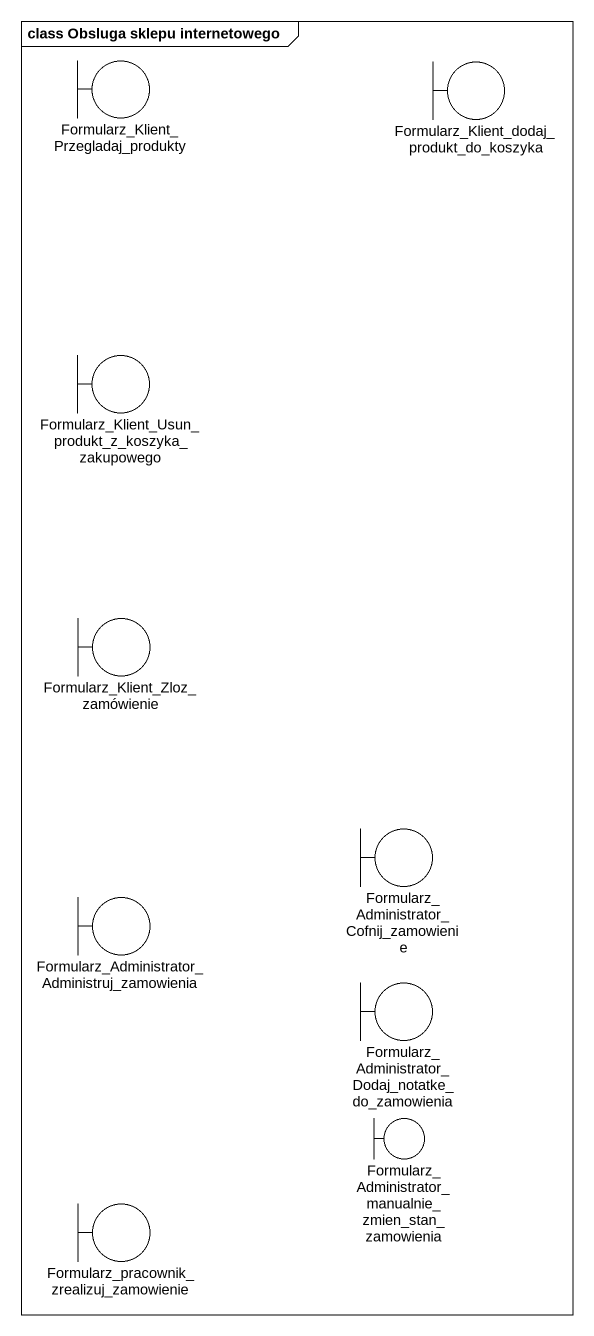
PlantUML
@startuml
mainframe class Obsluga sklepu internetowego
boundary "Formularz_Klient_Przegladaj_produkty" as Formularz_Klient_Przegladaj
boundary "Formularz_Klient_dodaj_produkt_do_koszyka" as Formularz_Klient_dodaj
boundary "Formularz_Klient_Usun_produkt_z_koszyka_zakupowego" as Formularz_Klient_Usun
boundary "Formularz_Klient_Zloz_zamówienie" as Formularz_Klient_Zloz
boundary "Formularz_Administrator_Cofnij_zamowienie" as Formularz_Administrator
boundary "Formularz_Administrator_Administruj_zamowienia" as Formularz_Administrator_2
boundary "Formularz_Administrator_Dodaj_notatke_do_zamowienia" as Formularz_Administrator_3
boundary "Formularz_Administrator_manualnie_zmien_stan_zamowienia" as Formularz_Administrator_4
boundary "Formularz_pracownik_zrealizuj_zamowienie" as Formularz_pracownik
@enduml
